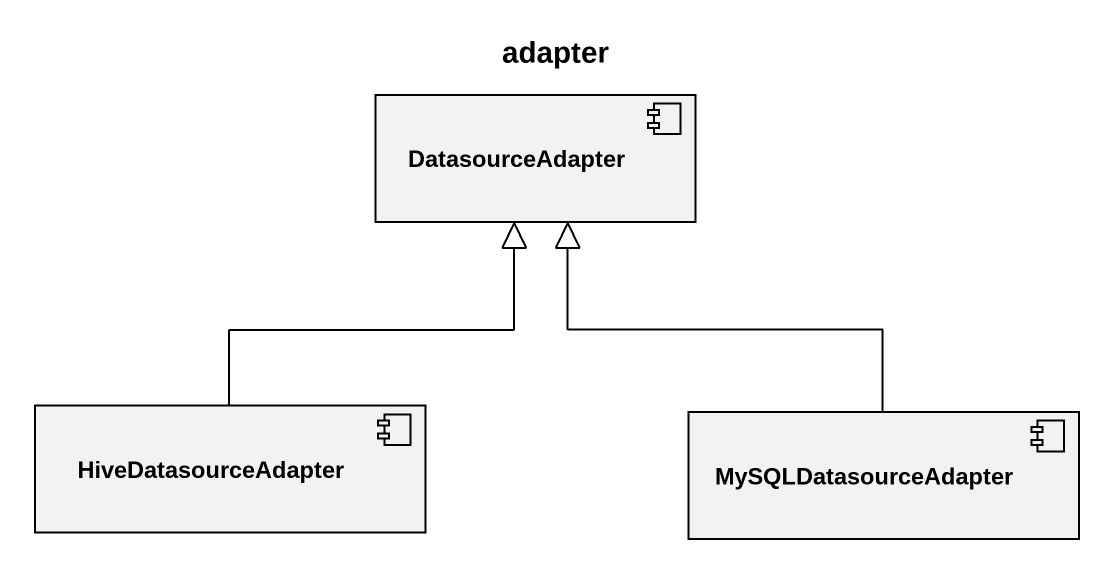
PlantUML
@startuml
title adapter
component DatasourceAdapter
component HiveDatasourceAdapter
component MySQLDatasourceAdapter
HiveDatasourceAdapter -up-|> DatasourceAdapter
MySQLDatasourceAdapter -up-|> DatasourceAdapter
@enduml
